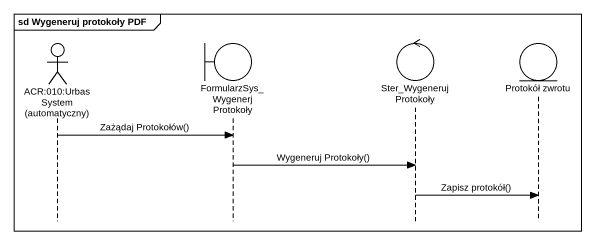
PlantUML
@startuml
mainframe sd Wygeneruj protokoły PDF
hide footbox
actor "ACR:010:Urbas System (automatyczny)" as ACR_010_Urbas_System
boundary "FormularzSys_WygenerjProtokoły" as FormularzSys
control Ster_WygenerujProtokoły
entity "Protokół zwrotu" as Protokół_zwrotu

ACR_010_Urbas_System -> FormularzSys : Zażądaj Protokołów()
FormularzSys -> Ster_WygenerujProtokoły : Wygeneruj Protokoły()
Ster_WygenerujProtokoły -> Protokół_zwrotu : Zapisz protokół()
@enduml
